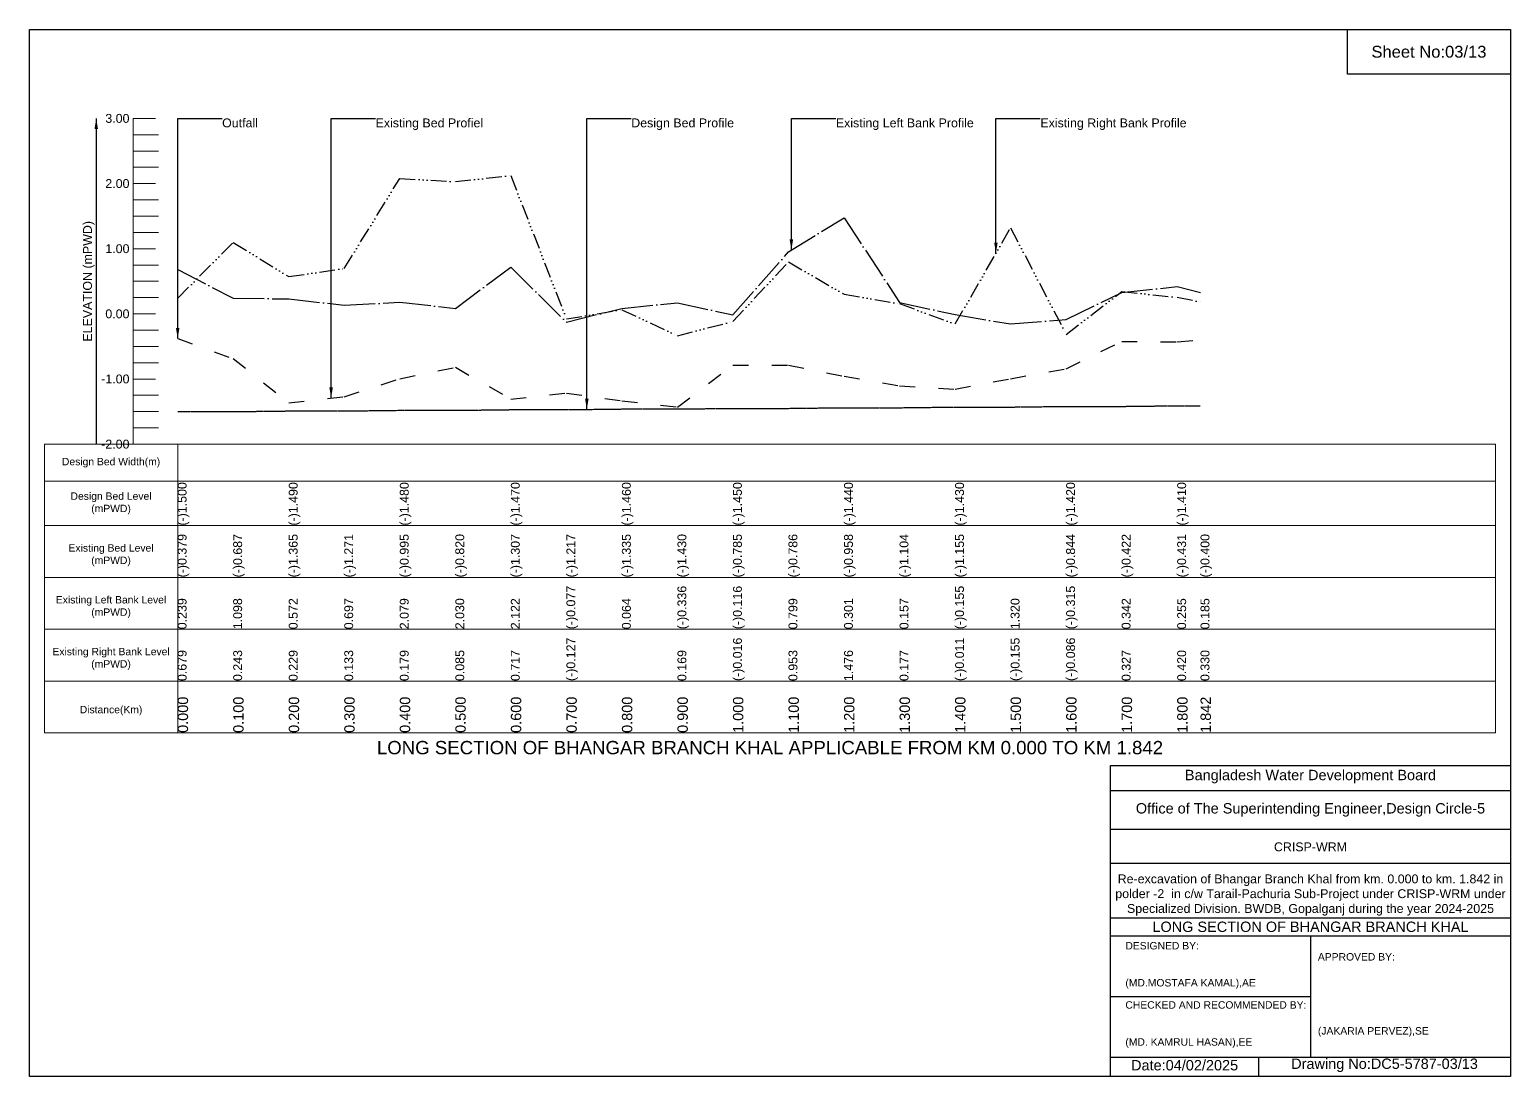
# Model space of a CAD drawing. Header units: inches. Extents: x 91000 to 238000, y -13637 to 0.
# Drawn here: x 120000 to 128000, y -5656 to 0 of the extents above; entities that cross this region are included whole.
import ezdxf

# ---------------------------------------------------------------- set-up
doc = ezdxf.new("R2010")
doc.units = ezdxf.units.IN
doc.header["$LTSCALE"] = 7
doc.header["$MEASUREMENT"] = 0
for name, pattern in [('ACAD_ISO03W100', [30, 12, -18]), ('ACAD_ISO04W100', [30, 24, -3, 0, -3]), ('ACAD_ISO14W100', [24, 12, -3, 0, -3, 0, -3, 0, -3]), ('CENTER', [2, 1.25, -0.25, 0.25, -0.25])]:
    doc.linetypes.add(name, pattern=pattern)
for name, color, linetype, lineweight in [('Design Bed Level Long Section', 7, 'CENTER', 25), ('Existing Bed Level for Long Section', 7, 'ACAD_ISO03W100', 25), ('Existing Left Bank of Long section', 7, 'ACAD_ISO04W100', 25), ('Existing Right Bank of Long Section', 7, 'ACAD_ISO14W100', 25), ('Long Section Border', 7, 'Continuous', 9), ('Long Section Labels', 7, 'Continuous', 9), ('Vscale for Long Section', 7, 'Continuous', 9)]:
    doc.layers.add(name, color=color, linetype=linetype, lineweight=lineweight)
doc.styles.get("Standard").update_dxf_attribs({"font": 'arial.ttf'})
doc.dimstyles.get("Standard").update_dxf_attribs({"dimtxt": 0.18, "dimasz": 0.18, "dimexe": 0.18, "dimexo": 0.0625, "dimgap": 0.09, "dimtad": 0, "dimtih": 1, "dimtoh": 1, "dimdec": 4, "dimzin": 0, "dimdsep": 46, "dimtxsty": 'Standard', "dimcen": 0.09, "dimadec": 0, "dimazin": 0, "dimtfac": 1, "dimtdec": 4, "dimtofl": 0, "dimtmove": 0, "dimatfit": 3, "dimfxl": 1, "dimtolj": 1, "dimtzin": 0, "dimarcsym": 0})

msp = doc.modelspace()

# ---------------------------------------------------------------- linework, layer by layer
for points in [[(120000, 0), (128000, 0), (128000, -5656), (120000, -5656)], [(127120, 0), (128000, 0), (128000, -240), (127120, -240)]]:
    msp.add_lwpolyline(points, close=True)
for points in [[(125840, -5656), (125840, -3976), (128000, -3976)], [(125840, -4112), (128000, -4112)], [(125840, -4320), (128000, -4320)], [(125840, -4504), (128000, -4504)], [(125840, -4800), (128000, -4800)], [(125840, -4896), (128000, -4896)], [(126920, -4896), (126920, -5552)], [(125840, -5224), (126920, -5224)], [(125840, -5552), (128000, -5552)], [(126640, -5552), (126640, -5656)]]:
    msp.add_lwpolyline(points)
at = {"layer": 'Design Bed Level Long Section'}
msp.add_lwpolyline([(120800, -2064), (121100, -2064), (121400, -2060.5), (121700, -2060.5), (122000, -2057), (122300, -2057), (122600, -2053.4), (122900, -2053.4), (123200, -2049.9), (123500, -2049.9), (123800, -2046.4), (124100, -2046.4), (124400, -2042.9), (124700, -2042.9), (125000, -2039.4), (125300, -2039.4), (125600, -2035.8), (125900, -2035.8), (126200, -2032.3), (126326, -2032.3)], dxfattribs=at)
at = {"layer": 'Existing Bed Level for Long Section'}
msp.add_lwpolyline([(120800, -1669.4), (121100, -1777.8), (121400, -2016.5), (121700, -1983.4), (122000, -1886.2), (122300, -1824.6), (122600, -1996.1), (122900, -1964.4), (123200, -2005.9), (123500, -2039.4), (123800, -1812.3), (124100, -1812.7), (124400, -1873.2), (124700, -1924.6), (125000, -1942.6), (125300, -1886.2), (125600, -1833.1), (125900, -1684.5), (126200, -1687.7), (126326, -1676.8)], dxfattribs=at)
at = {"layer": 'Existing Left Bank of Long section'}
msp.add_lwpolyline([(120800, -1297), (121100, -1450.5), (121400, -1455.4), (121700, -1489.2), (122000, -1473), (122300, -1506.1), (122600, -1283.6), (122900, -1580.7), (123200, -1506.1), (123500, -1476.5), (123800, -1541.6), (124100, -1200.5), (124400, -1016.4), (124700, -1473.7), (125000, -1539.9), (125300, -1590.6), (125600, -1566.3), (125900, -1420.9), (126200, -1388.2), (126326, -1419.8)], dxfattribs=at)
at = {"layer": 'Existing Right Bank of Long Section'}
msp.add_lwpolyline([(120800, -1451.9), (121100, -1149.5), (121400, -1334.7), (121700, -1290.7), (122000, -804.2), (122300, -821.4), (122600, -789.1), (122900, -1563.1), (123200, -1513.5), (123500, -1654.3), (123800, -1576.8), (124100, -1254.8), (124400, -1430), (124700, -1480.7), (125000, -1590.6), (125300, -1071.4), (125600, -1646.9), (125900, -1415.6), (126200, -1446.2), (126326, -1470.9)], dxfattribs=at)
at = {"layer": 'Long Section Border'}
msp.add_lwpolyline([(120080, -2240), (127920, -2240), (127920, -3800), (120080, -3800)], close=True, dxfattribs=at)
for points in [[(120800, -2240), (120800, -3800)], [(120080, -2440), (127920, -2440)], [(120080, -2680), (127920, -2680)], [(120080, -2960), (127920, -2960)], [(120080, -3240), (127920, -3240)], [(120080, -3520), (127920, -3520)]]:
    msp.add_lwpolyline(points, dxfattribs=at)
at = {"layer": 'Vscale for Long Section'}
for points in [[(120560, -2240), (120560, -1888), (120560, -1536), (120560, -1184), (120560, -832), (120560, -480)], [(120560, -480), (120680, -480)], [(120560, -568), (120696, -568)], [(120560, -656), (120696, -656)], [(120560, -744), (120696, -744)], [(120560, -832), (120680, -832)], [(120560, -920), (120696, -920)], [(120560, -1008), (120696, -1008)], [(120560, -1096), (120696, -1096)], [(120560, -1184), (120680, -1184)], [(120560, -1272), (120696, -1272)], [(120560, -1360), (120696, -1360)], [(120560, -1448), (120696, -1448)], [(120560, -1536), (120680, -1536)], [(120560, -1624), (120696, -1624)], [(120560, -1712), (120696, -1712)], [(120560, -1800), (120696, -1800)], [(120560, -1888), (120680, -1888)], [(120560, -1976), (120696, -1976)], [(120560, -2064), (120696, -2064)], [(120560, -2152), (120696, -2152)], [(120560, -2240), (120680, -2240)]]:
    msp.add_lwpolyline(points, dxfattribs=at)

# ---------------------------------------------------------------- texts
at = {"attachment_point": 5}
for s, insert, char_height in [('Sheet No:03/13', (127560, -120), 64), ('Bangladesh Water Development Board', (126920, -4036), 56), ('Office of The Superintending Engineer,Design Circle-5', (126920, -4216), 56)]:
    msp.add_mtext(s, dxfattribs=dict(at, insert=insert, char_height=char_height))
for s, insert, char_height, width, attachment_point in [('CRISP-WRM', (126920, -4416), 48, 2240, 5), ('Re-excavation of Bhangar Branch Khal from km. 0.000 to km. 1.842 in polder -2  in c/w Tarail-Pachuria Sub-Project under CRISP-WRM under Specialized Division. BWDB, Gopalganj during the year 2024-2025', (126920, -4676), 48, 2160, 5), ('LONG SECTION OF BHANGAR BRANCH KHAL', (126920, -4848), 56, 2240, 5), ('DESIGNED BY:^J^J^J(MD.MOSTAFA KAMAL),AE', (125920, -5056), 40, 1120, 4), ('APPROVED BY:^J^J^J^J^J^J(JAKARIA PERVEZ),SE', (126960, -5216), 40, 1120, 4), ('CHECKED AND RECOMMENDED BY:^J^J^J(MD. KAMRUL HASAN),EE', (125920, -5376), 40, 1120, 4), ('Date:04/02/2025', (126240, -5596), 56, 1120, 5), ('Drawing No:DC5-5787-03/13', (127320, -5596), 56, 1760, 5)]:
    msp.add_mtext(s, dxfattribs=dict(insert=insert, char_height=char_height, width=width, attachment_point=attachment_point))
at = {"layer": 'Long Section Border', "attachment_point": 5}
for s, insert, char_height in [('Design Bed Width(m)', (120440, -2340), 40), ('Design Bed Level^J(mPWD)', (120440, -2560), 40), ('Existing Bed Level^J(mPWD)', (120440, -2840), 40), ('Existing Left Bank Level^J(mPWD)', (120440, -3120), 40), ('Existing Right Bank Level^J(mPWD)', (120440, -3400), 40), ('Distance(Km)', (120440, -3680), 40), ('LONG SECTION OF BHANGAR BRANCH KHAL APPLICABLE FROM KM 0.000 TO KM 1.842', (124000, -3880), 72)]:
    msp.add_mtext(s, dxfattribs=dict(at, insert=insert, char_height=char_height))
at = {"layer": 'Long Section Labels', "char_height": 48, "attachment_point": 1}
for s, insert in [('Outfall', (121040, -480)), ('Existing Bed Profiel', (121868.9, -480)), ('Design Bed Profile', (123250.4, -480)), ('Existing Left Bank Profile', (124355.6, -480)), ('Existing Right Bank Profile', (125460.6, -480))]:
    msp.add_mtext(s, dxfattribs=dict(at, insert=insert))
at = {"layer": 'Vscale for Long Section', "char_height": 48, "attachment_point": 6}
for s, insert in [('3.00', (120539.5, -480)), ('2.00', (120539.5, -832)), ('1.00', (120539.5, -1184)), ('0.00', (120539.5, -1536)), ('-1.00', (120539.5, -1888)), ('-2.00', (120539.5, -2240))]:
    msp.add_mtext(s, dxfattribs=dict(at, insert=insert))
at = {"layer": 'Vscale for Long Section', "rotation": 90}
for s, insert, char_height, attachment_point in [('ELEVATION (mPWD)', (120320, -1360), 48, 5), ('(-)1.500', (120800, -2680), 48, 1), ('(-)1.500', (120800, -2680), 48, 1), ('(-)1.490', (121400, -2680), 48, 1), ('(-)1.490', (121400, -2680), 48, 1), ('(-)1.480', (122000, -2680), 48, 1), ('(-)1.480', (122000, -2680), 48, 1), ('(-)1.470', (122600, -2680), 48, 1), ('(-)1.470', (122600, -2680), 48, 1), ('(-)1.460', (123200, -2680), 48, 1), ('(-)1.460', (123200, -2680), 48, 1), ('(-)1.450', (123800, -2680), 48, 1), ('(-)1.450', (123800, -2680), 48, 1), ('(-)1.440', (124400, -2680), 48, 1), ('(-)1.440', (124400, -2680), 48, 1), ('(-)1.430', (125000, -2680), 48, 1), ('(-)1.430', (125000, -2680), 48, 1), ('(-)1.420', (125600, -2680), 48, 1), ('(-)1.420', (125600, -2680), 48, 1), ('(-)1.410', (126200, -2680), 48, 1), ('(-)1.410', (126200, -2680), 48, 1), ('(-)0.379', (120800, -2960), 48, 1), ('(-)0.687', (121100, -2960), 48, 1), ('(-)1.365', (121400, -2960), 48, 1), ('(-)1.271', (121700, -2960), 48, 1), ('(-)0.995', (122000, -2960), 48, 1), ('(-)0.995', (122000, -2960), 48, 1), ('(-)0.820', (122300, -2960), 48, 1), ('(-)1.307', (122600, -2960), 48, 1), ('(-)1.217', (122900, -2960), 48, 1), ('(-)1.335', (123200, -2960), 48, 1), ('(-)1.430', (123500, -2960), 48, 1), ('(-)0.785', (123800, -2960), 48, 1), ('(-)0.786', (124100, -2960), 48, 1), ('(-)0.958', (124400, -2960), 48, 1), ('(-)1.104', (124700, -2960), 48, 1), ('(-)1.155', (125000, -2960), 48, 1), ('(-)0.844', (125600, -2960), 48, 1), ('(-)0.422', (125900, -2960), 48, 1), ('(-)0.431', (126200, -2960), 48, 1), ('(-)0.400', (126326, -2960), 48, 1), ('(-)0.077', (122900, -3240), 48, 1), ('(-)0.336', (123500, -3240), 48, 1), ('(-)0.116', (123800, -3240), 48, 1), ('(-)0.155', (125000, -3240), 48, 1), ('(-)0.315', (125600, -3240), 48, 1), ('0.239', (120800, -3240), 48, 1), ('1.098', (121100, -3240), 48, 1), ('0.572', (121400, -3240), 48, 1), ('0.697', (121700, -3240), 48, 1), ('2.079', (122000, -3240), 48, 1), ('2.030', (122300, -3240), 48, 1), ('2.122', (122600, -3240), 48, 1), ('0.064', (123200, -3240), 48, 1), ('0.799', (124100, -3240), 48, 1), ('0.301', (124400, -3240), 48, 1), ('0.157', (124700, -3240), 48, 1), ('1.320', (125300, -3240), 48, 1), ('0.342', (125900, -3240), 48, 1), ('0.255', (126200, -3240), 48, 1), ('0.185', (126326, -3240), 48, 1), ('0.679', (120800, -3520), 48, 1), ('0.243', (121100, -3520), 48, 1), ('0.229', (121400, -3520), 48, 1), ('0.133', (121700, -3520), 48, 1), ('0.179', (122000, -3520), 48, 1), ('0.085', (122300, -3520), 48, 1), ('0.085', (122300, -3520), 48, 1), ('0.717', (122600, -3520), 48, 1), ('(-)0.127', (122900, -3520), 48, 1), ('0.169', (123500, -3520), 48, 1), ('(-)0.016', (123800, -3520), 48, 1), ('0.953', (124100, -3520), 48, 1), ('1.476', (124400, -3520), 48, 1), ('0.177', (124700, -3520), 48, 1), ('(-)0.011', (125000, -3520), 48, 1), ('(-)0.155', (125300, -3520), 48, 1), ('(-)0.086', (125600, -3520), 48, 1), ('0.327', (125900, -3520), 48, 1), ('0.420', (126200, -3520), 48, 1), ('0.330', (126326, -3520), 48, 1), ('0.000', (120800, -3800), 56, 1), ('0.100', (121100, -3800), 56, 1), ('0.200', (121400, -3800), 56, 1), ('0.300', (121700, -3800), 56, 1), ('0.400', (122000, -3800), 56, 1), ('0.500', (122300, -3800), 56, 1), ('0.600', (122600, -3800), 56, 1), ('0.700', (122900, -3800), 56, 1), ('0.800', (123200, -3800), 56, 1), ('0.900', (123500, -3800), 56, 1), ('1.000', (123800, -3800), 56, 1), ('1.100', (124100, -3800), 56, 1), ('1.200', (124400, -3800), 56, 1), ('1.300', (124700, -3800), 56, 1), ('1.400', (125000, -3800), 56, 1), ('1.500', (125300, -3800), 56, 1), ('1.600', (125600, -3800), 56, 1), ('1.700', (125900, -3800), 56, 1), ('1.800', (126200, -3800), 56, 1), ('1.842', (126326, -3800), 56, 1)]:
    msp.add_mtext(s, dxfattribs=dict(at, insert=insert, char_height=char_height, attachment_point=attachment_point))

# ---------------------------------------------------------------- leaders
at = {"layer": 'Long Section Labels', "annotation_type": 0, "has_hookline": 1, "hookline_direction": 0}
for points, text_width in [([(120800, -1669.4), (120800, -480), (121039.9, -480)], 185.8), ([(121628.9, -1991.2), (121628.9, -480), (121868.8, -480)], 571.4), ([(123010.4, -2052.1), (123010.4, -480), (123250.3, -480)], 547.4), ([(124115.6, -1191), (124115.6, -480), (124355.5, -480)], 737.4), ([(125220.6, -1208.7), (125220.6, -480), (125460.5, -480)], 782)]:
    msp.add_leader(points, dimstyle='Standard', override={"dimasz": 57.6}, dxfattribs=dict(at, text_width=text_width))
at = {"layer": 'Vscale for Long Section'}
msp.add_leader([(120360, -480), (120360, -2240)], dimstyle='Standard', override={"dimasz": 57.6}, dxfattribs=at)

doc.saveas('drawing.dxf')
